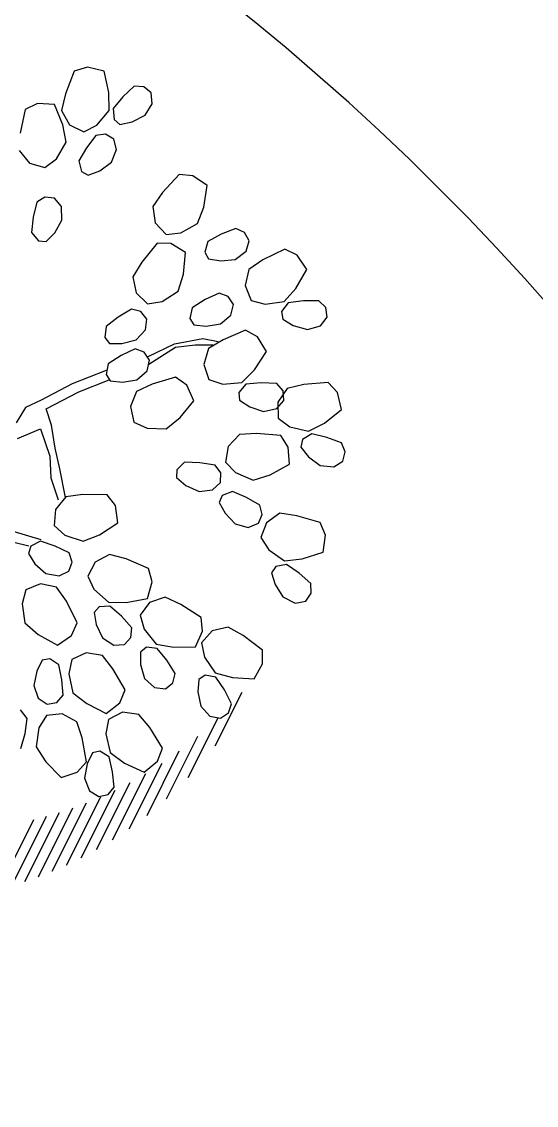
# Model space of a CAD drawing. Extents: x -809667 to 586099, y 3084146 to 3634412.
# Drawn here: x 381283.803 to 381284.761, y 3086171.947 to 3086173.966 of the extents above; entities that cross this region are included whole.
import ezdxf

# ---------------------------------------------------------------- set-up
doc = ezdxf.new("R2010")
doc.units = 0
doc.header["$LTSCALE"] = 0.5
doc.layers.get('0').update_dxf_attribs({"linetype": 'CONTINUOUS'})
doc.layers.add('文字', color=7, linetype='CONTINUOUS')

# ---------------------------------------------------------------- blocks, each defined once
blk = doc.blocks.new('紫薇')
at = {"color": 0}
for p, q in [((-339.3020910555497, 358.8073815116659), (-320.9093632884324, 370.1470134044066)), ((-320.9093632884324, 370.1470134044066), (-303.4928718125448, 370.727140086703)), ((-303.4928718125448, 370.727140086703), (-283.9187908293679, 347.2434206074104)), ((-336.3610483948141, 331.4174486706033), (-339.3020910555497, 358.8073815116659)), ((-283.9187908293679, 347.2434206074104), (-272.5648363009095, 328.8493844652548)), ((-266.8709667399526, 338.9394536176696), (-246.8202009098604, 346.9921845709905)), ((-246.8202009098604, 346.9921845709905), (-229.5580153660849, 344.607300392352)), ((-229.5580153660849, 344.607300392352), (-214.2545892521739, 318.1415701722726)), ((-380.3903960091993, 324.5873781023547), (-369.1389999436215, 328.9847702505067)), ((-369.1389999436215, 328.9847702505067), (-351.4271703427657, 320.8590626837686)), ((-329.6052763769403, 310.1885075187311), (-336.3610483948141, 331.4174486706033)), ((-272.5648363009095, 328.8493844652548), (-276.57234220393, 308.6028037695214)), ((-268.6222744490951, 311.4477989887819), (-266.8709667399526, 338.9394536176696)), ((-386.7482714392245, 314.3190567130223), (-380.3903960091993, 324.5873781023547)), ((-383.6144452830777, 301.0147085757926), (-386.7482714392245, 314.3190567130223)), ((-351.4271703427657, 320.8590626837686), (-334.9869135990739, 310.6796866720542)), ((-370.5007997509092, 290.0540934810415), (-383.6144452830777, 301.0147085757926)), ((-334.9869135990739, 310.6796866720542), (-331.8530909176916, 297.3753406861797)), ((-309.0549571858719, 297.464288582094), (-329.6052763769403, 310.1885075187311)), ((-276.57234220393, 308.6028037695214), (-290.855010997504, 294.7183311013505)), ((-265.5683423643932, 289.3801326686516), (-268.6222744490951, 311.4477989887819)), ((-352.3008500877768, 287.3081338508055), (-370.5007997509092, 290.0540934810415)), ((-336.939391573891, 289.1606830721721), (-352.3008500877768, 287.3081338508055)), ((-331.8530909176916, 297.3753406861797), (-336.939391573891, 289.1606830721721)), ((-290.855010997504, 294.7183311013505), (-309.0549571858719, 297.464288582094)), ((-247.476334867999, 273.3520126538351), (-265.5683423643932, 289.3801326686516)), ((-206.1879656529054, 298.0870835715905), (-213.5743270264938, 278.8146732645109)), ((-323.59782031551, 274.1657094759867), (-315.5890937345102, 283.2056930316612)), ((-322.7680003270507, 260.5224714251235), (-323.59782031551, 274.1657094759867)), ((-315.5890937345102, 283.2056930316612), (-303.7545101335272, 285.6292445855215)), ((-303.7545101335272, 285.6292445855215), (-287.679159084335, 274.6147486837581)), ((-287.679159084335, 274.6147486837581), (-273.2055518645793, 261.7922515878454)), ((-230.0066956402734, 267.5563221024349), (-247.476334867999, 273.3520126538351)), ((-213.5743270264938, 278.8146732645109), (-230.0066956402734, 267.5563221024349)), ((-311.7053427565843, 247.4947935873643), (-322.7680003270507, 260.5224714251235)), ((-273.2055518645793, 261.7922515878454), (-272.3757349345833, 248.1490162471309)), ((-294.2357004685327, 241.6991003258154), (-311.7053427565843, 247.4947935873643)), ((-272.3757349345833, 248.1490162471309), (-278.7827165927738, 240.9170289607719)), ((-278.7827165927738, 240.9170289607719), (-294.2357004685327, 241.6991003258154)), ((-229.5332393599674, 227.1382257761434), (-218.5247161881998, 232.1054605925456)), ((-218.5247161881998, 232.1054605925456), (-206.7355716275051, 229.4697364708409)), ((-234.3636265955865, 214.3517522634938), (-229.5332393599674, 227.1382257761434)), ((-206.7355716275051, 229.4697364708409), (-196.5809974335134, 212.8378197373822)), ((-403.6075854990631, 198.923899221234), (-387.5767567930743, 205.7564136413857)), ((-387.5767567930743, 205.7564136413857), (-360.841171907261, 190.9294710131362)), ((-229.6065723448992, 197.9361128518358), (-234.3636265955865, 214.3517522634938)), ((-196.5809974335134, 212.8378197373822), (-188.6281283535063, 195.2124513396993)), ((-416.6619458459318, 181.7057877657935), (-403.6075854990631, 198.923899221234)), ((-360.841171907261, 190.9294710131362), (-343.6092323521152, 177.8790645739064)), ((-216.042697337456, 185.4942578142509), (-229.6065723448992, 197.9361128518358)), ((-188.6281283535063, 195.2124513396993), (-193.4585172701627, 182.4259815523401)), ((-404.0251202629879, 157.2278631767258), (-416.6619458459318, 181.7057877657935)), ((-343.6092323521152, 177.8790645739064), (-340.0322117703035, 157.5520122265443)), ((-202.2653363468125, 178.4521934567019), (-216.042697337456, 185.4942578142509)), ((-193.4585172701627, 182.4259815523401), (-202.2653363468125, 178.4521934567019)), ((-390.0567723950371, 139.8729314329103), (-404.0251202629879, 157.2278631767258)), ((-340.0322117703035, 157.5520122265443), (-348.3347537415102, 139.4456319706514)), ((-366.2976523935795, 135.4315821779892), (-390.0567723950371, 139.8729314329103)), ((-348.3347537415102, 139.4456319706514), (-366.2976523935795, 135.4315821779892)), ((-364.4196800515056, 110.0649350276217), (-350.4078992996365, 126.5133296707645)), ((-350.4078992996365, 126.5133296707645), (-334.0146821532398, 132.4237572262064)), ((-334.0146821532398, 132.4237572262064), (-308.1649331897497, 116.1013736566529)), ((-444.8331507826224, 98.92753135133535), (-442.6139540327713, 110.7991854036227)), ((-442.6139540327713, 110.7991854036227), (-433.7108609257266, 118.9641045248136)), ((-433.7108609257266, 118.9641045248136), (-414.2597275506705, 117.7853587111458)), ((-414.2597275506705, 117.7853587111458), (-395.2524299426004, 114.2322790054604)), ((-395.2524299426004, 114.2322790054604), (-387.5241432087496, 102.9584131715819)), ((-353.1943770702928, 84.9084105072543), (-364.4196800515056, 110.0649350276217)), ((-308.1649331897497, 116.1013736566529), (-291.7025080909953, 102.0927545623854)), ((-437.104860031046, 87.65366476494819), (-444.8331507826224, 98.92753135133535)), ((-387.5241432087496, 102.9584131715819), (-389.2995007168502, 93.46108934748918)), ((-291.7025080909953, 102.0927545623854), (-289.2864706246182, 81.59526943881065)), ((-420.9173188870773, 82.17039073538035), (-437.104860031046, 87.65366476494819)), ((-402.9544162172824, 86.18443977553397), (-420.9173188870773, 82.17039073538035)), ((-389.2995007168502, 93.46108934748918), (-402.9544162172824, 86.18443977553397)), ((-340.2348986128345, 66.78769539762288), (-353.1943770702928, 84.9084105072543)), ((-496.477165334858, 62.51432237122208), (-483.9970516460016, 74.67645559739321)), ((-483.9970516460016, 74.67645559739321), (-453.7107517430559, 70.5087505793199)), ((-453.7107517430559, 70.5087505793199), (-432.9280960829929, 64.56450354959816)), ((-289.2864706246182, 81.59526943881065), (-298.6045937659219, 63.98999209795147)), ((-502.4300945606083, 41.74313271138817), (-496.477165334858, 62.51432237122208)), ((-432.9280960829929, 64.56450354959816), (-422.2496454669163, 46.90226060431451)), ((-316.7665827842429, 61.00327506195754), (-340.2348986128345, 66.78769539762288)), ((-298.6045937659219, 63.98999209795147), (-316.7665827842429, 61.00327506195754)), ((-291.5106467744336, 46.09207812976092), (-287.37996932026, 57.44102116022259)), ((-287.37996932026, 57.44102116022259), (-277.2615270121023, 64.04011930990964)), ((-277.2615270121023, 64.04011930990964), (-258.2649916084483, 59.69642572384328)), ((-258.2649916084483, 59.69642572384328), (-240.094588666223, 53.08293990883976)), ((-481.804159373045, 23.48309572879225), (-502.4300945606083, 41.74313271138817)), ((-422.2496454669163, 46.90226060431451), (-423.4507563170046, 27.01933974493295)), ((-397.8208347819746, 40.70876488741487), (-388.4681119872257, 48.35451844427735)), ((-388.4681119872257, 48.35451844427735), (-369.1154040629044, 46.07225480955094)), ((-369.1154040629044, 46.07225480955094), (-350.3407498132437, 41.4447181513533)), ((-350.3407498132437, 41.4447181513533), (-343.2656558081508, 29.74986836407334)), ((-285.7299884809181, 33.7061774590984), (-291.5106467744336, 46.09207812976092)), ((-240.094588666223, 53.08293990883976), (-234.3139342134818, 40.6970406351611)), ((-400.7111201584339, 28.98241615574807), (-397.8208347819746, 40.70876488741487)), ((-393.6360221849754, 17.2875653905794), (-400.7111201584339, 28.98241615574807)), ((-343.2656558081508, 29.74986836407334), (-345.5778842512518, 20.3687888039276)), ((-270.657025994733, 25.64959106873721), (-285.7299884809181, 33.7061774590984)), ((-237.6184763787314, 31.61788565386087), (-252.279517502524, 26.67215826082975)), ((-234.3139342134818, 40.6970406351611), (-237.6184763787314, 31.61788565386087)), ((-462.5097384359688, 12.34605309274048), (-481.804159373045, 23.48309572879225)), ((-438.7506184345111, 16.78740234766155), (-462.5097384359688, 12.34605309274048)), ((-423.4507563170046, 27.01933974493295), (-438.7506184345111, 16.78740234766155)), ((-377.7862616097555, 10.8932028664276), (-393.6360221849754, 17.2875653905794)), ((-359.6242686240003, 13.87991892267019), (-377.7862616097555, 10.8932028664276)), ((-345.5778842512518, 20.3687888039276), (-359.6242686240003, 13.87991892267019)), ((-275.4668412618339, 7.583025715313852), (-266.0557377580553, 15.15680297557265)), ((-252.279517502524, 26.67215826082975), (-270.657025994733, 25.64959106873721)), ((-266.0557377580553, 15.15680297557265), (-246.721108189784, 12.72613830212504)), ((-504.3884730013087, -0.3970384830608964), (-485.8250191956758, 5.530373609624803)), ((-485.8250191956758, 5.530373609624803), (-466.8177215885371, 9.083453313447535)), ((-466.8177215885371, 9.083453313447535), (-455.5387187488377, 1.36266568209976)), ((-455.5387187488377, 1.36266568209976), (-453.7633612407371, -8.134658141992986)), ((-350.912550078705, 0.6038632364943624), (-367.8320206198841, -9.057971687056124)), ((-314.6565446965396, 5.434782178141177), (-350.912550078705, 0.6038632364943624)), ((-338.8272163132206, -4.227052743546665), (-314.6565446965396, 0.6038632364943624)), ((-278.400539313443, 0.6038632364943624), (-314.6565446965396, 5.434782178141177)), ((-314.6565446965396, 0.6038632364943624), (-275.9834709260613, -9.057971687056124)), ((-278.4470026325434, -4.120804526843131), (-275.4668412618339, 7.583025715313852)), ((-246.721108189784, 12.72613830212504), (-227.982507519424, 7.95470427442342)), ((-227.982507519424, 7.95470427442342), (-220.997341118753, -3.794079366140068)), ((-222.8079950027168, 0.6038632364943624), (-176.8837242433801, -1.811594753526151)), ((-509.740851091221, -11.22676700633019), (-504.3884730013087, -0.3970384830608964)), ((-507.5216543423012, -23.09842105861753), (-509.740851091221, -11.22676700633019)), ((-453.7633612407371, -8.134658141992986), (-463.8675617240369, -19.85265621636063)), ((-416.7767438646406, -19.31827289890498), (-405.0079836035147, -6.466541334055364)), ((-405.0079836035147, -6.466541334055364), (-374.5337777538225, -8.906316884793341)), ((-374.5337777538225, -8.906316884793341), (-353.4468943523243, -13.6598626608029)), ((-360.5808195434511, -11.47342967707664), (-338.8272163132206, -4.227052743546665)), ((-271.4618322700262, -15.86958917696029), (-278.4470026325434, -4.120804526843131)), ((-223.3814703617245, -13.15714413393289), (-237.4772220524028, -19.53806339111179)), ((-220.997341118753, -3.794079366140068), (-223.3814703617245, -13.15714413393289)), ((-181.7178569315001, -13.88888766709715), (-222.8079950027168, -11.47342967707664)), ((-176.8837242433801, -1.811594753526151), (-133.3765177838504, -9.057971687056124)), ((-133.3765177838504, -9.057971687056124), (-111.6229104679078, -11.47342967707664)), ((-111.6229104679078, -11.47342967707664), (-94.70344401337206, -25.96618354227394)), ((-496.2426474858075, -30.81920793931931), (-507.5216543423012, -23.09842105861753)), ((-463.8675617240369, -19.85265621636063), (-479.1674278592691, -30.08459436614066)), ((-421.5396094266325, -40.39420224633068), (-416.7767438646406, -19.31827289890498)), ((-353.4468943523243, -13.6598626608029), (-341.7819431144744, -30.68669577967376)), ((-255.6615937631577, -22.38535816315562), (-271.4618322700262, -15.86958917696029)), ((-237.4772220524028, -19.53806339111179), (-255.6615937631577, -22.38535816315562)), ((-135.7935820845887, -21.13526460062712), (-181.7178569315001, -13.88888766709715)), ((-135.7935820845887, -42.8743953993544), (-135.7935820845887, -21.13526460062712)), ((-479.1674278592691, -30.08459436614066), (-496.2426474858075, -30.81920793931931)), ((-399.9092773897573, -57.45254005957395), (-421.5396094266325, -40.39420224633068)), ((-341.7819431144744, -30.68669577967376), (-341.8511510668322, -50.60574242752045)), ((-313.0313962437212, -48.68119016941637), (-302.7081381222233, -34.64192152675241)), ((-302.7081381222233, -34.64192152675241), (-272.1479953834787, -33.80084918159992)), ((-272.1479953834787, -33.80084918159992), (-250.6730492627248, -36.26652112882584)), ((-250.6730492627248, -36.26652112882584), (-237.2500647883862, -51.94477425795048)), ((-341.8511510668322, -50.60574242752045), (-356.5447970665991, -61.6906461706385)), ((-315.5075085312128, -70.14624442439526), (-313.0313962437212, -48.68119016941637)), ((-237.2500647883862, -51.94477425795048), (-235.1835821010172, -71.75645915511996)), ((-130.9594493964687, -71.859903129749), (-135.7935820845887, -42.8743953993544)), ((-121.2911799317226, -42.8743953993544), (-121.2911799317226, -79.10628006327897)), ((-89.86930723767728, -45.2898563509807), (-121.2911799317226, -42.8743953993544)), ((-380.0131128951907, -67.4750665044412), (-399.9092773897573, -57.45254005957395)), ((-356.5447970665991, -61.6906461706385), (-380.0131128951907, -67.4750665044412)), ((-421.0999644296244, -82.57756373751909), (-402.9033717894927, -75.60475601162761)), ((-402.9033717894927, -75.60475601162761), (-384.128717539832, -70.97721935156733)), ((-384.128717539832, -70.97721935156733), (-372.429165231064, -78.04453443642706)), ((-372.429165231064, -78.04453443642706), (-370.1169367879629, -87.42561399657279)), ((-292.1731901261955, -84.78754687588662), (-315.5075085312128, -70.14624442439526)), ((-235.1835821010172, -71.75645915511996), (-248.6042729988694, -84.35262442845851)), ((-128.5423810081556, -98.42995287012309), (-130.9594493964687, -71.859903129749)), ((-121.2911799317226, -79.10628006327897), (-114.0399788552895, -105.6763298036531)), ((-482.7849862324074, -101.6918351063505), (-453.0383039368317, -94.63743085507303)), ((-453.0383039368317, -94.63743085507303), (-431.511744979769, -92.67271497752517)), ((-431.511744979769, -92.67271497752517), (-415.1740482570603, -105.2847647396848)), ((-425.8282303381711, -93.69396930094808), (-421.0999644296244, -82.57756373751909)), ((-422.9379449617118, -105.4203180307522), (-425.8282303381711, -93.69396930094808)), ((-370.1169367879629, -87.42561399657279), (-379.5388642754406, -99.6989032337442)), ((-271.3172747567296, -92.61948099825531), (-292.1731901261955, -84.78754687588662)), ((-248.6042729988694, -84.35262442845851), (-271.3172747567296, -92.61948099825531)), ((-490.0288763958961, -117.5410236520693), (-482.7849862324074, -101.6918351063505)), ((-411.2383886855096, -112.4876321377233), (-422.9379449617118, -105.4203180307522)), ((-415.1740482570603, -105.2847647396848), (-409.1115113096312, -124.2589275641367)), ((-379.5388642754406, -99.6989032337442), (-394.2325142426416, -110.783807954751)), ((-123.7082483200356, -134.6618375340477), (-128.5423810081556, -98.42995287012309)), ((-114.0399788552895, -105.6763298036531), (-114.0399788552895, -134.6618375340477)), ((-488.0763984220102, -139.060027253814), (-490.0288763958961, -117.5410236520693)), ((-394.2325142426416, -110.783807954751), (-411.2383886855096, -112.4876321377233)), ((-409.1115113096312, -124.2589275641367), (-419.6820057341829, -139.3268727241084)), ((-405.2236754046753, -146.2271816181019), (-377.1062859753147, -134.2254259726033)), ((-377.1062859753147, -134.2254259726033), (-356.2256951332092, -128.6349183795974)), ((-356.2256951332092, -128.6349183795974), (-337.9841298740357, -138.2904572216794)), ((-145.5327491955832, -138.1257709646598), (-124.2851051120088, -134.1520485365763)), ((-124.2851051120088, -134.1520485365763), (-106.8372199404985, -145.1772667383775)), ((-462.2470004698262, -148.6360574541613), (-488.0763984220102, -139.060027253814)), ((-440.2323249252513, -152.0510916626081), (-462.2470004698262, -148.6360574541613)), ((-419.6820057341829, -139.3268727241084), (-440.2323249252513, -152.0510916626081)), ((-409.6718976320699, -163.0760403713211), (-405.2236754046753, -146.2271816181019)), ((-337.9841298740357, -138.2904572216794), (-328.7885679295287, -155.9600596399978)), ((-315.3825367167592, -155.5176624665037), (-298.0382739156485, -146.6343872165307)), ((-298.0382739156485, -146.6343872165307), (-279.8678709724918, -140.0209013996646)), ((-279.8678709724918, -140.0209013996646), (-267.4781301636249, -145.7933176541701)), ((-267.4781301636249, -145.7933176541701), (-264.1735879983753, -154.8724726336077)), ((-180.2137577626854, -164.3956141052768), (-174.4872801117599, -147.9372370271012)), ((-174.4872801117599, -147.9372370271012), (-145.5327491955832, -138.1257709646598)), ((-106.8372199404985, -145.1772667383775), (-99.02294864319265, -163.4996675988659)), ((-77.7839734731242, -175.7246381798759), (-29.4426343254745, -141.9082144675776)), ((4.396306755952537, -137.0772955240682), (-60.86450293194503, -178.1400961698964)), ((-459.511069342494, -166.82897437457), (-443.0708125997335, -156.6495983628556)), ((-443.0708125997335, -156.6495983628556), (-429.7643854878843, -159.7745726415887)), ((-429.7643854878843, -159.7745726415887), (-424.6780848316848, -167.9892302555963)), ((-404.0947329038754, -183.9512630002573), (-409.6718976320699, -163.0760403713211)), ((-328.7885679295287, -155.9600596399978), (-336.6477336892858, -172.6037322310731)), ((-318.891894695349, -167.0768742775545), (-315.3825367167592, -155.5176624665037)), ((-264.1735879983753, -154.8724726336077), (-272.2255447916687, -168.0850552013144)), ((-99.02294864319265, -163.4996675988659), (-108.1346110077575, -179.4920386755839)), ((-474.679746276699, -179.0620145248249), (-459.511069342494, -166.82897437457)), ((-424.6780848316848, -167.9892302555963), (-429.866942034103, -182.5659962641075)), ((-336.6477336892858, -172.6037322310731), (-354.73974118568, -188.6318522458896)), ((-314.7612172411755, -178.4258173080161), (-318.891894695349, -167.0768742775545)), ((-272.2255447916687, -168.0850552013144), (-285.6462395293638, -180.6812218716368)), ((-176.2529275175184, -185.636883133091), (-180.2137577626854, -164.3956141052768)), ((-92.03513111919165, -188.8670642087236), (-76.62134736124426, -177.191576722078)), ((-76.62134736124426, -177.191576722078), (-63.08059841487557, -179.0556005043909)), ((-475.7585410308093, -191.0939376065508), (-474.679746276699, -179.0620145248249)), ((-429.866942034103, -182.5659962641075), (-440.4374399334192, -197.6339435754344)), ((-377.0146202072501, -189.0035544866696), (-404.0947329038754, -183.9512630002573)), ((-354.73974118568, -188.6318522458896), (-377.0146202072501, -189.0035544866696)), ((-302.3714725924656, -184.1982321636751), (-314.7612172411755, -178.4258173080161)), ((-285.6462395293638, -180.6812218716368), (-302.3714725924656, -184.1982321636751)), ((-149.6396877504885, -192.7498025065288), (-176.2529275175184, -185.636883133091)), ((-108.1346110077575, -179.4920386755839), (-127.40183907561, -194.0863967994228)), ((-105.9904456427321, -202.4679916696623), (-92.03513111919165, -188.8670642087236)), ((-63.08059841487557, -179.0556005043909), (-57.24673987552524, -186.757363201119)), ((-57.24673987552524, -186.757363201119), (-61.04649374261498, -201.7563037266955)), ((-469.4006656007841, -201.3622589940205), (-475.7585410308093, -191.0939376065508)), ((-456.0942350141704, -204.4872311213985), (-469.4006656007841, -201.3622589940205)), ((-440.4374399334192, -197.6339435754344), (-456.0942350141704, -204.4872311213985)), ((-339.8081310642883, -206.4679655665532), (-325.3345238436013, -193.6454684706405)), ((-325.3345238436013, -193.6454684706405), (-311.6907396707684, -194.4662121357396)), ((-311.6907396707684, -194.4662121357396), (-305.2837580135092, -201.6981994239613)), ((-305.2837580135092, -201.6981994239613), (-307.9227785738185, -216.9442453635857)), ((-127.40183907561, -194.0863967994228), (-149.6396877504885, -192.7498025065288)), ((-105.9367551989853, -214.5480615580454), (-105.9904456427321, -202.4679916696623)), ((-61.04649374261498, -201.7563037266955), (-70.15815936401486, -217.7486772714183)), ((-352.679988338612, -221.0984584363177), (-339.8081310642883, -206.4679655665532)), ((-307.9227785738185, -216.9442453635857), (-315.7819473929703, -233.587920662947)), ((-98.64443247206509, -224.1752643389627), (-105.9367551989853, -214.5480615580454)), ((-70.15815936401486, -217.7486772714183), (-85.10368026699871, -226.0392856532708)), ((-351.7006086232141, -233.1388814551756), (-352.679988338612, -221.0984584363177)), ((-171.8302298244089, -232.1547575136647), (-153.7945633046329, -220.2397425221279)), ((-153.7945633046329, -220.2397425221279), (-133.4341737851501, -223.6218531066552)), ((-133.4341737851501, -223.6218531066552), (-119.1164506264031, -237.4701747624204)), ((-85.10368026699871, -226.0392856532708), (-98.64443247206509, -224.1752643389627)), ((-77.41830730717629, -238.3309259591624), (-59.64736527856439, -227.8343668645248)), ((-59.64736527856439, -227.8343668645248), (-39.77782343979925, -229.2395416712388)), ((-39.77782343979925, -229.2395416712388), (-29.70350073743612, -244.6436432627961)), ((-392.7535832868889, -248.3887426694855), (-373.3904021009803, -238.7804096499458)), ((-373.3904021009803, -238.7804096499458), (-353.5999557450414, -244.6389390239492)), ((-353.5999557450414, -244.6389390239492), (-341.0925502087921, -260.1417779857293)), ((-343.6918820422143, -242.1788650108501), (-351.7006086232141, -233.1388814551756)), ((-330.0480948099867, -242.9996059658006), (-343.6918820422143, -242.1788650108501)), ((-315.7819473929703, -233.587920662947), (-330.0480948099867, -242.9996059658006)), ((-194.7000264683738, -252.442737412639), (-171.8302298244089, -232.1547575136647)), ((-119.1164506264031, -237.4701747624204), (-121.3006373448297, -255.7460509976372)), ((-83.57560541760176, -259.0514599541202), (-77.41830730717629, -238.3309259591624)), ((-29.70350073743612, -244.6436432627961), (-25.50630765873939, -268.4471080685034)), ((-417.9431936983019, -265.7125198049471), (-392.7535832868889, -248.3887426694855)), ((-193.5838330537081, -269.8331035552546), (-194.7000264683738, -252.442737412639)), ((-121.3006373448297, -255.7460509976372), (-133.3859731527045, -276.6784666432068)), ((-88.05402394663543, -289.2933761356398), (-83.57560541760176, -259.0514599541202)), ((-418.9725328311324, -283.108242935501), (-417.9431936983019, -265.7125198049471)), ((-341.0925502087921, -260.1417779857293), (-345.5060730949044, -278.0107214199379)), ((-181.6831741966307, -287.8679033862427), (-193.5838330537081, -269.8331035552546)), ((-25.50630765873939, -268.4471080685034), (-36.84084880165756, -287.626174130477)), ((-409.3783406261355, -302.468799800612), (-418.9725328311324, -283.108242935501)), ((-345.5060730949044, -278.0107214199379), (-360.0721569964662, -297.2993337651715)), ((-154.3968014419079, -284.0847810180858), (-181.6831741966307, -287.8679033862427)), ((-133.3859731527045, -276.6784666432068), (-154.3968014419079, -284.0847810180858)), ((-143.3794609801844, -298.8186112856492), (-133.7111915163696, -282.0726773524657)), ((-133.7111915163696, -282.0726773524657), (-120.5096617722884, -278.5306328674778)), ((-120.5096617722884, -278.5306328674778), (-112.1422672811896, -283.3615503301844)), ((-112.1422672811896, -283.3615503301844), (-109.8175396732986, -298.6586738443002)), ((-360.0721569964662, -297.2993337651715), (-381.8338832287118, -302.0675272783265)), ((-218.9091561418027, -308.1430281596258), (-203.0183495832607, -293.4891851162538)), ((-203.0183495832607, -293.4891851162538), (-182.3790930695832, -293.5614620922133)), ((-182.3790930695832, -293.5614620922133), (-166.0253536514938, -304.9337273100391)), ((-150.9558778554201, -316.7722721556202), (-143.3794609801844, -298.8186112856492)), ((-109.8175396732986, -298.6586738443002), (-112.0017284341156, -316.9345536185429)), ((-76.02065830025822, -301.8976941863075), (-88.05402394663543, -289.2933761356398)), ((-36.84084880165756, -287.626174130477), (-55.31167883891612, -308.0635563181713)), ((-381.8338832287118, -302.0675272783265), (-409.3783406261355, -302.468799800612)), ((-372.7106638085097, -318.0435847593471), (-361.0577957024798, -302.6126935770735)), ((-361.0577957024798, -302.6126935770735), (-347.5210510334, -300.7198094082996)), ((-347.5210510334, -300.7198094082996), (-339.8107403181493, -306.5423657847568)), ((-339.8107403181493, -306.5423657847568), (-339.3834703210741, -322.009226703085)), ((-238.2283740844578, -331.8368574203923), (-218.9091561418027, -308.1430281596258)), ((-166.0253536514938, -304.9337273100391), (-165.2495990097523, -323.3233039369807)), ((-55.31167883891612, -308.0635563181713), (-76.02065830025822, -301.8976941863075)), ((-382.4359500007704, -334.9301131116226), (-372.7106638085097, -318.0435847593471)), ((-339.3834703210741, -322.009226703085), (-343.7969956705347, -339.8781733987853)), ((-165.2495990097523, -323.3233039369807), (-173.820637287572, -345.9232744956389)), ((-146.2140839025378, -327.88291395735), (-150.9558778554201, -316.7722721556202)), ((-112.0017284341156, -316.9345536185429), (-122.5533096427098, -330.3795123910531)), ((-49.45176932401955, -331.7935137832537), (-41.02575772814453, -321.0311350813136)), ((-41.02575772814453, -321.0311350813136), (-31.43436845950782, -319.8665295755491)), ((-31.43436845950782, -319.8665295755491), (-20.3862531799823, -330.6991421440616)), ((-379.0954642090946, -346.5392528632656), (-382.4359500007704, -334.9301131116226)), ((-343.7969956705347, -339.8781733987853), (-355.920829272829, -351.9245604565367)), ((-234.3370241736993, -348.8229728722945), (-238.2283740844578, -331.8368574203923)), ((-135.7548414301127, -333.9215604150668), (-146.2140839025378, -327.88291395735)), ((-122.5533096427098, -330.3795123910531), (-135.7548414301127, -333.9215604150668)), ((-112.3306271387264, -358.2649700222537), (-105.0699971402064, -337.9048103699461)), ((-105.0699971402064, -337.9048103699461), (-86.76125430874527, -328.37726770062)), ((-86.76125430874527, -328.37726770062), (-66.99578203354031, -330.8469468047842)), ((-66.99578203354031, -330.8469468047842), (-57.76282302942127, -346.7695970805362)), ((-47.1210071137175, -350.989067572169), (-49.45176932401955, -331.7935137832537)), ((-20.3862531799823, -330.6991421440616), (-11.15329368319362, -346.6217964747921)), ((-369.4575764043257, -353.8174478868023), (-379.0954642090946, -346.5392528632656)), ((-355.920829272829, -351.9245604565367), (-369.4575764043257, -353.8174478868023)), ((-280.9983753636479, -369.9802182381973), (-266.4136768653989, -354.02592669148)), ((-266.4136768653989, -354.02592669148), (-245.8432903187349, -352.3397088209167)), ((-245.8432903187349, -352.3397088209167), (-228.5802106168121, -362.2774796141312)), ((-219.6974903820083, -364.715226852335), (-234.3370241736993, -348.8229728722945)), ((-173.820637287572, -345.9232744956389), (-193.3713244935498, -356.6040529208258)), ((-180.133183112368, -369.3797782612965), (-173.2763519091532, -351.2998002870008)), ((-173.2763519091532, -351.2998002870008), (-160.8139624008909, -345.6859500510618)), ((-160.8139624008909, -345.6859500510618), (-151.7799898134544, -349.1120839333162)), ((-151.7799898134544, -349.1120839333162), (-147.0315356412902, -363.8382011828944)), ((-57.76282302942127, -346.7695970805362), (-54.84937051311135, -370.7640372877941)), ((-42.39239587448537, -369.8934656595811), (-47.1210071137175, -350.989067572169)), ((-11.15329368319362, -346.6217964747921), (-11.51172394677997, -363.7090522563085)), ((-228.5802106168121, -362.2774796141312), (-226.2406912427396, -380.5341214975342)), ((-193.3713244935498, -356.6040529208258), (-219.6974903820083, -364.715226852335)), ((-147.0315356412902, -363.8382011828944), (-146.2557824477553, -382.2277816301212)), ((-118.425873584114, -388.2229021554813), (-112.3306271387264, -358.2649700222537)), ((-11.51172394677997, -363.7090522563085), (-19.93773504998535, -374.4714350150898)), ((-298.2289174264297, -395.2336961599067), (-280.9983753636479, -369.9802182381973)), ((-226.2406912427396, -380.5341214975342), (-232.8553095096722, -403.7820932725444)), ((-184.7315176418051, -388.3162866747007), (-180.133183112368, -369.3797782612965)), ((-54.84937051311135, -370.7640372877941), (-67.19703907519579, -389.3070542765781)), ((-31.92697090096772, -375.9271918078884), (-42.39239587448537, -369.8934656595811)), ((-19.93773504998535, -374.4714350150898), (-31.92697090096772, -375.9271918078884)), ((9.707876415923238, -383.3069238020107), (14.04728230461478, -370.3455958133563)), ((-292.904687573202, -411.8265650728717), (-298.2289174264297, -395.2336961599067)), ((-178.2688563931733, -398.5224113417789), (-184.7315176418051, -388.3162866747007)), ((-146.2557824477553, -382.2277816301212), (-154.5140003934503, -397.1912243748084)), ((-107.0864129047841, -401.4549599615857), (-118.425873584114, -388.2229021554813)), ((-67.19703907519579, -389.3070542765781), (-86.73825081530958, -408.723521429114)), ((-48.09542397037148, -406.9569236980751), (-34.02972251456231, -391.8526138523594)), ((-34.02972251456231, -391.8526138523594), (-14.57711978442967, -387.5666534928605)), ((-14.57711978442967, -387.5666534928605), (-0.5487740011885762, -399.4823506334797)), ((18.3269134843722, -400.6162836337462), (9.707876415923238, -383.3069238020107)), ((-232.8553095096722, -403.7820932725444), (-251.4250447163358, -416.0895435502753)), ((-237.1466783406213, -427.6910865018144), (-231.8549832804129, -409.0927075101063)), ((-231.8549832804129, -409.0927075101063), (-219.9161334307864, -402.4376093903556)), ((-219.9161334307864, -402.4376093903556), (-210.6231328416616, -405.0816960250959)), ((-210.6231328416616, -405.0816960250959), (-204.6374408258125, -419.3497665813193)), ((-166.9763913508505, -402.8050784310326), (-178.2688563931733, -398.5224113417789)), ((-154.5140003934503, -397.1912243748084), (-166.9763913508505, -402.8050784310326)), ((-86.73825081530958, -408.723521429114), (-107.0864129047841, -401.4549599615857)), ((-48.12530950270593, -428.5729352617636), (-48.09542397037148, -406.9569236980751)), ((-0.5487740011885762, -399.4823506334797), (10.22502142284065, -421.1190485926345)), ((29.10818070638925, -416.8489762125537), (18.3269134843722, -400.6162836337462)), ((-276.9645299585536, -426.4139247173443), (-292.904687573202, -411.8265650728717)), ((-251.4250447163358, -416.0895435502753), (-276.9645299585536, -426.4139247173443)), ((-204.6374408258125, -419.3497665813193), (-202.2979225711897, -437.6064123949036)), ((-125.0293687935919, -422.8447204297408), (-106.4571867436171, -413.8414883827791)), ((-106.4571867436171, -413.8414883827791), (-86.76990744750947, -416.8720399932936)), ((-86.76990744750947, -416.8720399932936), (-77.99331086874008, -433.050719675608)), ((10.22502142284065, -421.1190485926345), (4.793297151103616, -442.7247138088569)), ((-240.1151200002059, -446.9504838297144), (-237.1466783406213, -427.6910865018144)), ((-132.8658402571455, -442.9902550214902), (-125.0293687935919, -422.8447204297408)), ((-77.99331086874008, -433.050719675608), (-75.76312265172601, -457.1182834682986)), ((-43.84567567240447, -458.8436217615381), (-48.12530950270593, -428.5729352617636)), ((-203.9847580080968, -490.6469288545486), (-257.363324243066, -437.2683626195649)), ((-232.806504778564, -456.5689616026357), (-240.1151200002059, -446.9504838297144)), ((-202.2979225711897, -437.6064123949036), (-209.251403786242, -453.2189676435664)), ((-139.8102337857708, -472.7628116039559), (-132.8658402571455, -442.9902550214902)), ((4.793297151103616, -442.7247138088569), (-7.125119566917419, -467.560363505967)), ((-221.1902547543868, -459.8740696934983), (-232.806504778564, -456.5689616026357)), ((-209.251403786242, -453.2189676435664), (-221.1902547543868, -459.8740696934983)), ((-159.0715131092293, -517.8825042237295), (-218.5510986783775, -458.4029186546104)), ((-75.76312265172601, -457.1182834682986), (-88.63292119465768, -475.3028011536226)), ((-72.9119310863316, -461.7089242534712), (-64.18338388390839, -451.1904200604185)), ((-71.12778036203235, -480.9629769148305), (-72.9119310863316, -461.7089242534712)), ((-64.18338388390839, -451.1904200604185), (-54.56276464555413, -450.2989384019747)), ((-54.56276464555413, -450.2989384019747), (-43.82705148681998, -461.4412366067991)), ((-28.7324788318947, -467.5189893925563), (-43.84567567240447, -458.8436217615381)), ((-43.82705148681998, -461.4412366067991), (-35.05045452993363, -477.6199203571305)), ((-124.5346452996309, -534.7417025036702), (-186.9510841912415, -472.3252636120305)), ((-128.8515016920865, -486.3118674093857), (-139.8102337857708, -472.7628116039559)), ((-88.63292119465768, -475.3028011536226), (-108.7181852804497, -494.1559260813519)), ((-7.125119566917419, -467.560363505967), (-28.7324788318947, -467.5189893925563)), ((-94.88828550608014, -546.7103927675926), (-158.9430276184721, -482.655650655186)), ((-68.28678509622114, -555.6342236477649), (-133.474487780084, -490.4465209638875)), ((-108.7181852804497, -494.1559260813519), (-128.8515016920865, -486.3118674093857)), ((-66.93847299274057, -499.9941548882052), (-71.12778036203235, -480.9629769148305)), ((-35.05045452993363, -477.6199203571305), (-35.89447719044983, -494.690081696026)), ((-43.83614006947028, -562.4071991448291), (-109.8737616783328, -496.369577535952)), ((-21.02148969411792, -567.5441799905384), (-87.73146081574669, -500.8342088689096)), ((-56.64879732672125, -506.3229419616982), (-66.93847299274057, -499.9941548882052)), ((0.4862773765053134, -571.3742775314895), (-66.77589345449815, -504.112106700486)), ((-35.89447719044983, -494.690081696026), (-44.62302401568741, -505.2085899589583)), ((-44.62302401568741, -505.2085899589583), (-56.64879732672125, -506.3229419616982)), ((20.91287586145336, -574.1232064868091), (-46.81567387547693, -506.3946567498788)), ((40.42118092748569, -575.9538420231547), (-27.70990139065543, -507.8227597050136)), ((59.13333150855033, -576.9883230745327), (-9.351256386769819, -508.503735179198)), ((77.14371678652242, -577.3210388228763), (8.34423566958867, -508.5215577059425)), ((94.52706338952703, -577.0267158961797), (25.44373311291565, -507.9433856195828)), ((111.3437112318352, -576.1656942088739), (42.00192116921244, -506.8239041462366))]:
    blk.add_line(p, q, dxfattribs=at)
blk = doc.blocks.new('23424')
at = {"layer": '文字', "color": 8, "linetype": 'Continuous'}
for points in [[(382031.8779007389, 3087699.872879809, 0.2936854508029441), (382027.6319991132, 3087703.265543549, 0.4292249617837921), (382024.7950321917, 3087700.003212432, 0.3319529453537396)], [(382031.3182360328, 3087699.654603877, 0.2789047855136092), (382027.6299027781, 3087702.664694107, 0.4335754874115339), (382025.3946576678, 3087699.98201601, 0.4256740625319647)]]:
    blk.add_lwpolyline(points, format="xyb", dxfattribs=at)
at = {"layer": '文字', "color": 8, "linetype": 'Continuous', "xscale": -0.00148055020779717, "yscale": 0.00148055020779717, "zscale": 0.00148055020779717, "rotation": 18.3940818516088}
blk.add_blockref('紫薇', (382029.3055667375, 3087700.918657329), dxfattribs=at)

msp = doc.modelspace()

# ---------------------------------------------------------------- block references
at = {"layer": '文字', "color": 8, "linetype": 'Continuous'}
msp.add_blockref('23424', (-745.6580644398928, -1527.707586588804), dxfattribs=at)

doc.saveas('drawing.dxf')
